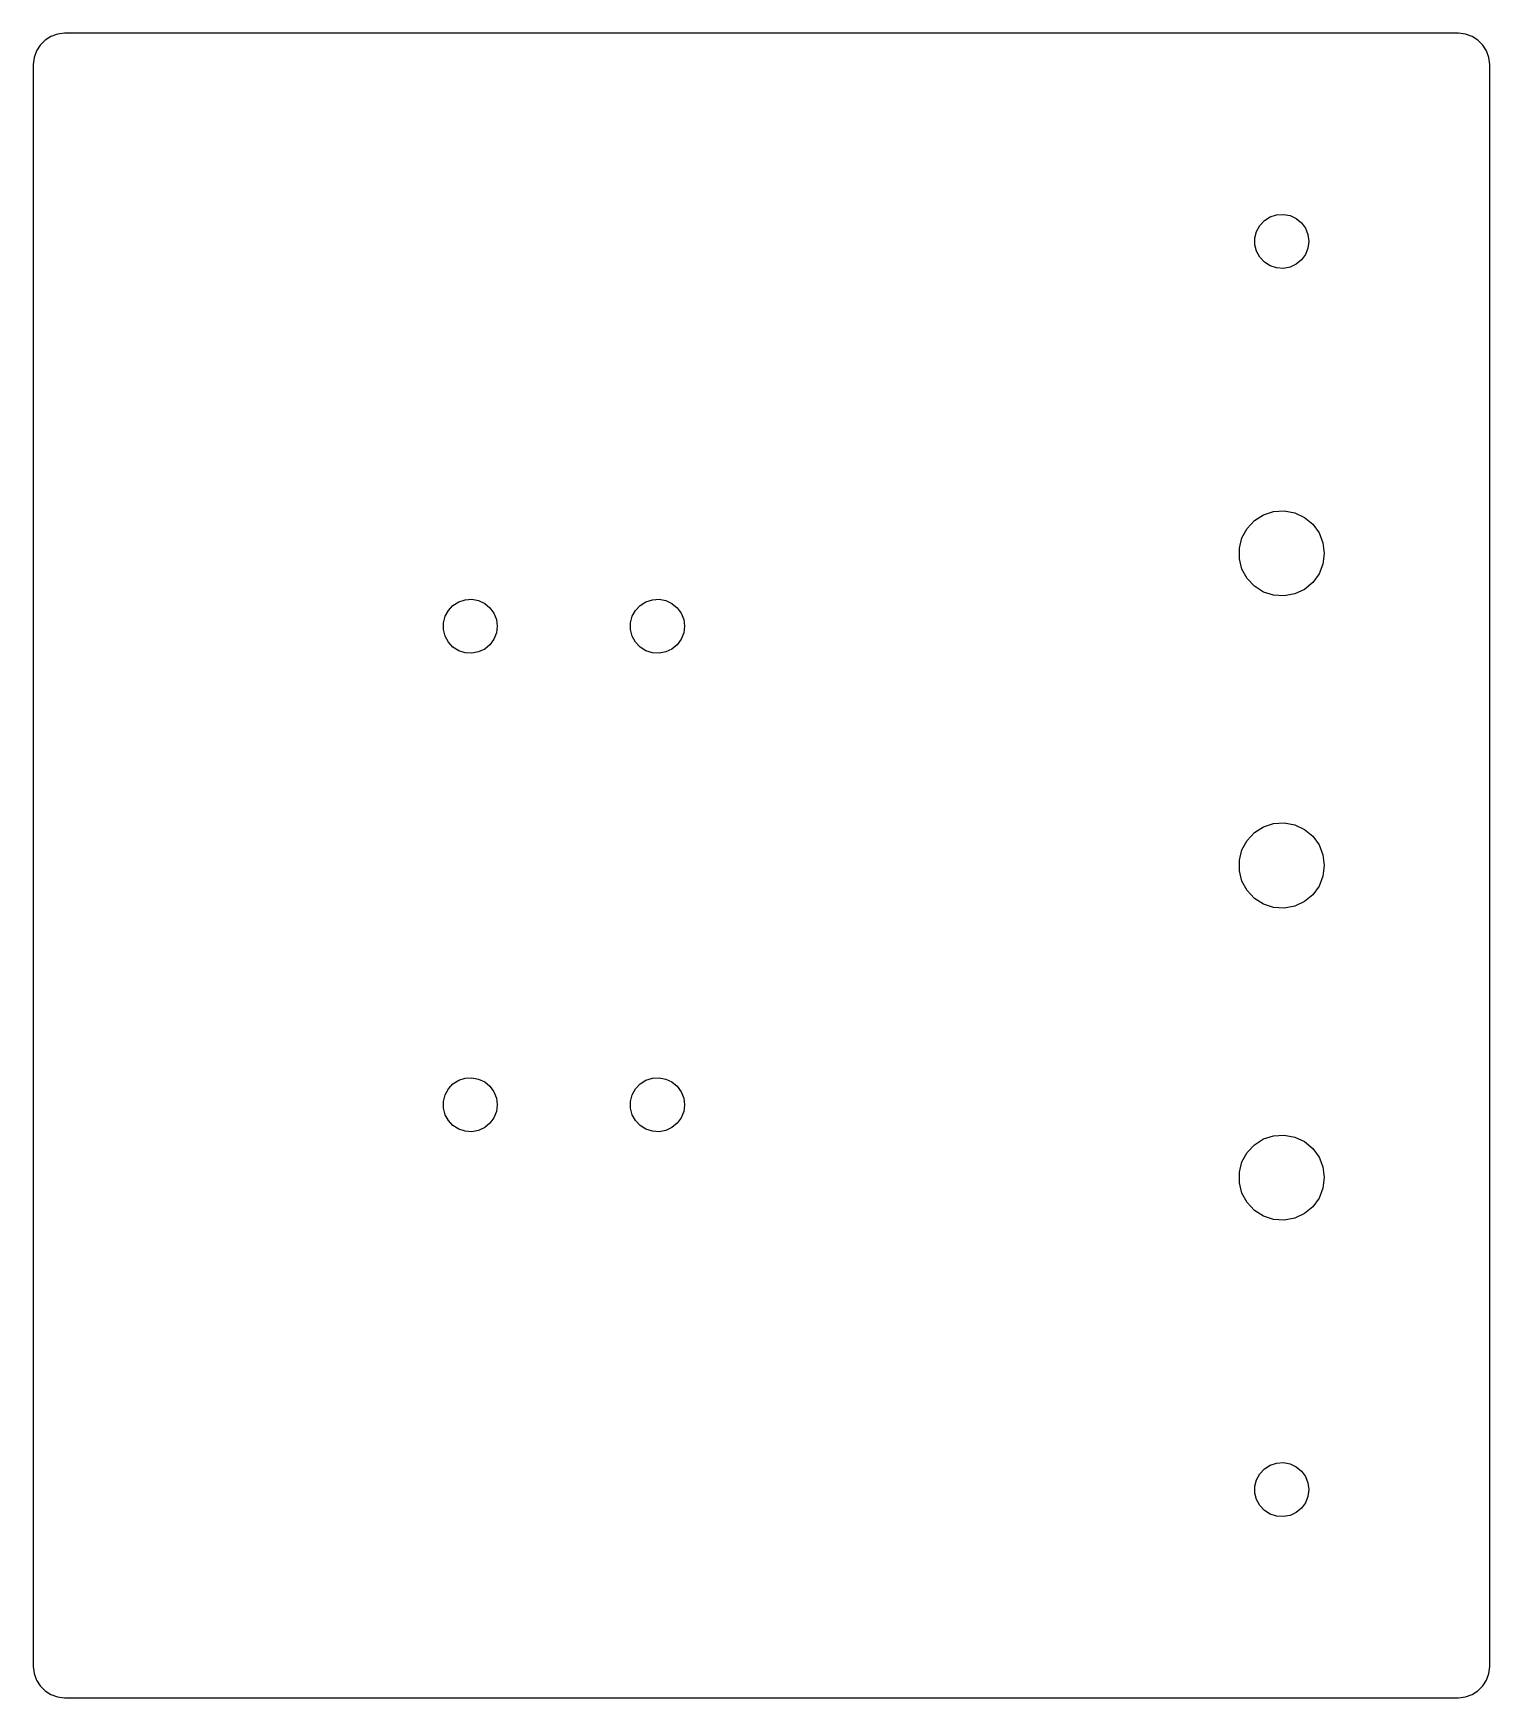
# Model space of a CAD drawing. Header units: metres. Extents: x -70 to 70, y -80 to 80.
import ezdxf

# ---------------------------------------------------------------- set-up
doc = ezdxf.new("R2010")
doc.units = ezdxf.units.M

msp = doc.modelspace()

# ---------------------------------------------------------------- linework, layer by layer
for p, q in [((-67, 80), (-67.6676, 79.9248)), ((67, 80), (-67, 80)), ((67.6676, 79.9248), (67, 80)), ((-69.3455, 78.8705), (-69.7029, 78.3017)), ((-68.8705, 79.3455), (-69.3455, 78.8705)), ((-68.3017, 79.7029), (-68.8705, 79.3455)), ((-67.6676, 79.9248), (-68.3017, 79.7029)), ((68.3017, 79.7029), (67.6676, 79.9248)), ((68.8705, 79.3455), (68.3017, 79.7029)), ((69.3455, 78.8705), (68.8705, 79.3455)), ((69.7029, 78.3017), (69.3455, 78.8705)), ((-69.9248, 77.6676), (-70, 77)), ((-70, 77), (-70, -77)), ((-69.7029, 78.3017), (-69.9248, 77.6676)), ((69.9248, 77.6676), (69.7029, 78.3017)), ((70, 77), (69.9248, 77.6676)), ((70, -77), (70, 77)), ((48.893, 62.3525), (49.5128, 62.5539)), ((49.5128, 62.5539), (50.1633, 62.5949)), ((50.1633, 62.5949), (50.8034, 62.4727)), ((50.8034, 62.4727), (51.3931, 62.1953)), ((47.4205, 60.3259), (47.5826, 60.9571)), ((47.5826, 60.9571), (47.8965, 61.5282)), ((47.8965, 61.5282), (48.3427, 62.0033)), ((48.3427, 62.0033), (48.893, 62.3525)), ((51.3931, 62.1953), (51.8953, 61.7798)), ((51.8953, 61.7798), (52.2784, 61.2525)), ((52.2784, 61.2525), (52.5183, 60.6466)), ((47.4205, 59.6741), (47.4205, 60.3259)), ((47.5826, 59.0429), (47.4205, 59.6741)), ((52.5183, 59.3534), (52.2784, 58.7474)), ((52.5183, 60.6466), (52.6, 60)), ((52.6, 60), (52.5183, 59.3534)), ((47.8965, 58.4718), (47.5826, 59.0429)), ((48.3427, 57.9967), (47.8965, 58.4718)), ((48.893, 57.6474), (48.3427, 57.9967)), ((49.5128, 57.446), (48.893, 57.6474)), ((51.3931, 57.8047), (50.8034, 57.5273)), ((51.8953, 58.2202), (51.3931, 57.8047)), ((52.2784, 58.7474), (51.8953, 58.2202)), ((50.1633, 57.4051), (49.5128, 57.446)), ((50.8034, 57.5273), (50.1633, 57.4051)), ((47.3866, 33.1591), (48.2543, 33.7098)), ((48.2543, 33.7098), (49.2317, 34.0274)), ((49.2317, 34.0274), (50.2574, 34.0919)), ((50.2574, 34.0919), (51.267, 33.8993)), ((51.267, 33.8993), (52.1969, 33.4617)), ((46.1879, 31.5093), (46.683, 32.4099)), ((46.683, 32.4099), (47.3866, 33.1591)), ((52.1969, 33.4617), (52.9888, 32.8066)), ((52.9888, 32.8066), (53.5928, 31.9752)), ((45.9323, 30.5139), (46.1879, 31.5093)), ((45.9323, 29.4861), (45.9323, 30.5139)), ((53.5928, 31.9752), (53.9712, 31.0196)), ((53.9712, 31.0196), (54.1, 30)), ((46.1879, 28.4907), (45.9323, 29.4861)), ((53.9712, 28.9804), (53.5928, 28.0248)), ((54.1, 30), (53.9712, 28.9804)), ((46.683, 27.5901), (46.1879, 28.4907)), ((47.3866, 26.8409), (46.683, 27.5901)), ((53.5928, 28.0248), (52.9888, 27.1933)), ((48.2543, 26.2902), (47.3866, 26.8409)), ((49.2317, 25.9726), (48.2543, 26.2902)), ((50.2574, 25.9081), (49.2317, 25.9726)), ((51.267, 26.1007), (50.2574, 25.9081)), ((52.1969, 26.5383), (51.267, 26.1007)), ((52.9888, 27.1933), (52.1969, 26.5383)), ((-30.4174, 23.9571), (-30.1034, 24.5282)), ((-30.1034, 24.5282), (-29.6573, 25.0033)), ((-29.6573, 25.0033), (-29.107, 25.3525)), ((-29.107, 25.3525), (-28.4872, 25.5539)), ((-28.4872, 25.5539), (-27.8367, 25.5949)), ((-27.8367, 25.5949), (-27.1965, 25.4727)), ((-27.1965, 25.4727), (-26.6068, 25.1953)), ((-26.6068, 25.1953), (-26.1047, 24.7798)), ((-26.1047, 24.7798), (-25.7216, 24.2525)), ((-25.7216, 24.2525), (-25.4817, 23.6466)), ((-12.4174, 23.9571), (-12.1034, 24.5282)), ((-12.1034, 24.5282), (-11.6573, 25.0033)), ((-11.6573, 25.0033), (-11.107, 25.3525)), ((-11.107, 25.3525), (-10.4872, 25.5539)), ((-10.4872, 25.5539), (-9.83673, 25.5949)), ((-9.83673, 25.5949), (-9.19655, 25.4727)), ((-9.19655, 25.4727), (-8.60684, 25.1953)), ((-8.60684, 25.1953), (-8.10468, 24.7798)), ((-8.10468, 24.7798), (-7.72159, 24.2525)), ((-7.72159, 24.2525), (-7.48167, 23.6466)), ((-30.5795, 23.3259), (-30.4174, 23.9571)), ((-30.5795, 22.6741), (-30.5795, 23.3259)), ((-30.4174, 22.0429), (-30.5795, 22.6741)), ((-25.4817, 23.6466), (-25.4, 23)), ((-25.4, 23), (-25.4817, 22.3534)), ((-12.5795, 23.3259), (-12.4174, 23.9571)), ((-12.5795, 22.6741), (-12.5795, 23.3259)), ((-12.4174, 22.0429), (-12.5795, 22.6741)), ((-7.48167, 23.6466), (-7.39999, 23)), ((-7.39999, 23), (-7.48167, 22.3534)), ((-30.1034, 21.4718), (-30.4174, 22.0429)), ((-29.6573, 20.9967), (-30.1034, 21.4718)), ((-29.107, 20.6474), (-29.6573, 20.9967)), ((-26.6068, 20.8047), (-27.1965, 20.5273)), ((-26.1047, 21.2202), (-26.6068, 20.8047)), ((-25.7216, 21.7474), (-26.1047, 21.2202)), ((-25.4817, 22.3534), (-25.7216, 21.7474)), ((-12.1034, 21.4718), (-12.4174, 22.0429)), ((-11.6573, 20.9967), (-12.1034, 21.4718)), ((-11.107, 20.6474), (-11.6573, 20.9967)), ((-8.60684, 20.8047), (-9.19655, 20.5273)), ((-8.10468, 21.2202), (-8.60684, 20.8047)), ((-7.72159, 21.7474), (-8.10468, 21.2202)), ((-7.48167, 22.3534), (-7.72159, 21.7474)), ((-28.4872, 20.446), (-29.107, 20.6474)), ((-27.8367, 20.4051), (-28.4872, 20.446)), ((-27.1965, 20.5273), (-27.8367, 20.4051)), ((-10.4872, 20.446), (-11.107, 20.6474)), ((-9.83673, 20.4051), (-10.4872, 20.446)), ((-9.19655, 20.5273), (-9.83673, 20.4051)), ((47.3866, 3.1591), (48.2543, 3.70978)), ((48.2543, 3.70978), (49.2317, 4.02737)), ((49.2317, 4.02737), (50.2574, 4.0919)), ((50.2574, 4.0919), (51.267, 3.89932)), ((51.267, 3.89932), (52.1969, 3.46173)), ((52.1969, 3.46173), (52.9888, 2.80664)), ((46.1879, 1.50931), (46.683, 2.40991)), ((46.683, 2.40991), (47.3866, 3.1591)), ((52.9888, 2.80664), (53.5928, 1.97519)), ((53.5928, 1.97519), (53.9712, 1.01962)), ((45.9323, 0.51385), (46.1879, 1.50931)), ((45.9323, -0.51385), (45.9323, 0.51385)), ((53.9712, 1.01962), (54.1, 0)), ((54.1, 0), (53.9712, -1.01962)), ((46.1879, -1.50931), (45.9323, -0.51385)), ((46.683, -2.40991), (46.1879, -1.50931)), ((53.9712, -1.01962), (53.5928, -1.97519)), ((47.3866, -3.1591), (46.683, -2.40991)), ((48.2543, -3.70978), (47.3866, -3.1591)), ((52.9888, -2.80664), (52.1969, -3.46173)), ((53.5928, -1.97519), (52.9888, -2.80664)), ((49.2317, -4.02737), (48.2543, -3.70978)), ((50.2574, -4.0919), (49.2317, -4.02737)), ((51.267, -3.89932), (50.2574, -4.0919)), ((52.1969, -3.46173), (51.267, -3.89932)), ((-29.6573, -20.9967), (-29.107, -20.6474)), ((-29.107, -20.6474), (-28.4872, -20.446)), ((-28.4872, -20.446), (-27.8367, -20.4051)), ((-27.8367, -20.4051), (-27.1965, -20.5273)), ((-27.1965, -20.5273), (-26.6068, -20.8047)), ((-11.6573, -20.9967), (-11.107, -20.6474)), ((-11.107, -20.6474), (-10.4872, -20.446)), ((-10.4872, -20.446), (-9.83673, -20.4051)), ((-9.83673, -20.4051), (-9.19655, -20.5273)), ((-9.19655, -20.5273), (-8.60684, -20.8047)), ((-30.5795, -22.6741), (-30.4174, -22.0429)), ((-30.4174, -22.0429), (-30.1034, -21.4718)), ((-30.1034, -21.4718), (-29.6573, -20.9967)), ((-26.6068, -20.8047), (-26.1047, -21.2202)), ((-26.1047, -21.2202), (-25.7216, -21.7474)), ((-25.7216, -21.7474), (-25.4817, -22.3534)), ((-25.4817, -22.3534), (-25.4, -23)), ((-12.5795, -22.6741), (-12.4174, -22.0429)), ((-12.4174, -22.0429), (-12.1034, -21.4718)), ((-12.1034, -21.4718), (-11.6573, -20.9967)), ((-8.60684, -20.8047), (-8.10468, -21.2202)), ((-8.10468, -21.2202), (-7.72159, -21.7474)), ((-7.72159, -21.7474), (-7.48167, -22.3534)), ((-7.48167, -22.3534), (-7.39999, -23)), ((-30.5795, -23.3259), (-30.5795, -22.6741)), ((-30.4174, -23.9571), (-30.5795, -23.3259)), ((-30.1034, -24.5282), (-30.4174, -23.9571)), ((-25.4817, -23.6466), (-25.7216, -24.2525)), ((-25.4, -23), (-25.4817, -23.6466)), ((-12.5795, -23.3259), (-12.5795, -22.6741)), ((-12.4174, -23.9571), (-12.5795, -23.3259)), ((-12.1034, -24.5282), (-12.4174, -23.9571)), ((-7.48167, -23.6466), (-7.72159, -24.2525)), ((-7.39999, -23), (-7.48167, -23.6466)), ((-29.6573, -25.0033), (-30.1034, -24.5282)), ((-29.107, -25.3525), (-29.6573, -25.0033)), ((-28.4872, -25.5539), (-29.107, -25.3525)), ((-27.8367, -25.5949), (-28.4872, -25.5539)), ((-27.1965, -25.4727), (-27.8367, -25.5949)), ((-26.6068, -25.1953), (-27.1965, -25.4727)), ((-26.1047, -24.7798), (-26.6068, -25.1953)), ((-25.7216, -24.2525), (-26.1047, -24.7798)), ((-11.6573, -25.0033), (-12.1034, -24.5282)), ((-11.107, -25.3525), (-11.6573, -25.0033)), ((-10.4872, -25.5539), (-11.107, -25.3525)), ((-9.83673, -25.5949), (-10.4872, -25.5539)), ((-9.19655, -25.4727), (-9.83673, -25.5949)), ((-8.60684, -25.1953), (-9.19655, -25.4727)), ((-8.10468, -24.7798), (-8.60684, -25.1953)), ((-7.72159, -24.2525), (-8.10468, -24.7798)), ((46.683, -27.5901), (47.3866, -26.8409)), ((47.3866, -26.8409), (48.2543, -26.2902)), ((48.2543, -26.2902), (49.2317, -25.9726)), ((49.2317, -25.9726), (50.2574, -25.9081)), ((50.2574, -25.9081), (51.267, -26.1007)), ((51.267, -26.1007), (52.1969, -26.5383)), ((52.1969, -26.5383), (52.9888, -27.1933)), ((52.9888, -27.1933), (53.5928, -28.0248)), ((45.9323, -29.4861), (46.1879, -28.4907)), ((46.1879, -28.4907), (46.683, -27.5901)), ((53.5928, -28.0248), (53.9712, -28.9804)), ((45.9323, -30.5139), (45.9323, -29.4861)), ((53.9712, -28.9804), (54.1, -30)), ((54.1, -30), (53.9712, -31.0196)), ((46.1879, -31.5093), (45.9323, -30.5139)), ((46.683, -32.4099), (46.1879, -31.5093)), ((53.5928, -31.9752), (52.9888, -32.8066)), ((53.9712, -31.0196), (53.5928, -31.9752)), ((47.3866, -33.1591), (46.683, -32.4099)), ((48.2543, -33.7098), (47.3866, -33.1591)), ((52.1969, -33.4617), (51.267, -33.8993)), ((52.9888, -32.8066), (52.1969, -33.4617)), ((49.2317, -34.0274), (48.2543, -33.7098)), ((50.2574, -34.0919), (49.2317, -34.0274)), ((51.267, -33.8993), (50.2574, -34.0919)), ((48.893, -57.6474), (49.5128, -57.446)), ((49.5128, -57.446), (50.1633, -57.4051)), ((50.1633, -57.4051), (50.8034, -57.5273)), ((50.8034, -57.5273), (51.3931, -57.8047)), ((47.4205, -59.6741), (47.5826, -59.0429)), ((47.5826, -59.0429), (47.8965, -58.4718)), ((47.8965, -58.4718), (48.3427, -57.9967)), ((48.3427, -57.9967), (48.893, -57.6474)), ((51.3931, -57.8047), (51.8953, -58.2202)), ((51.8953, -58.2202), (52.2784, -58.7474)), ((52.2784, -58.7474), (52.5183, -59.3534)), ((47.4205, -60.3259), (47.4205, -59.6741)), ((47.5826, -60.9571), (47.4205, -60.3259)), ((52.5183, -60.6466), (52.2784, -61.2525)), ((52.5183, -59.3534), (52.6, -60)), ((52.6, -60), (52.5183, -60.6466)), ((47.8965, -61.5282), (47.5826, -60.9571)), ((48.3427, -62.0033), (47.8965, -61.5282)), ((48.893, -62.3525), (48.3427, -62.0033)), ((49.5128, -62.5539), (48.893, -62.3525)), ((51.3931, -62.1953), (50.8034, -62.4727)), ((51.8953, -61.7798), (51.3931, -62.1953)), ((52.2784, -61.2525), (51.8953, -61.7798)), ((50.1633, -62.5949), (49.5128, -62.5539)), ((50.8034, -62.4727), (50.1633, -62.5949)), ((-70, -77), (-69.9248, -77.6676)), ((-69.9248, -77.6676), (-69.7029, -78.3017)), ((-69.7029, -78.3017), (-69.3455, -78.8705)), ((69.3455, -78.8705), (69.7029, -78.3017)), ((69.7029, -78.3017), (69.9248, -77.6676)), ((69.9248, -77.6676), (70, -77)), ((-69.3455, -78.8705), (-68.8705, -79.3455)), ((-68.8705, -79.3455), (-68.3017, -79.7029)), ((-68.3017, -79.7029), (-67.6676, -79.9248)), ((-67.6676, -79.9248), (-67, -80)), ((-67, -80), (67, -80)), ((67, -80), (67.6676, -79.9248)), ((67.6676, -79.9248), (68.3017, -79.7029)), ((68.3017, -79.7029), (68.8705, -79.3455)), ((68.8705, -79.3455), (69.3455, -78.8705))]:
    msp.add_line(p, q)

doc.saveas('drawing.dxf')
